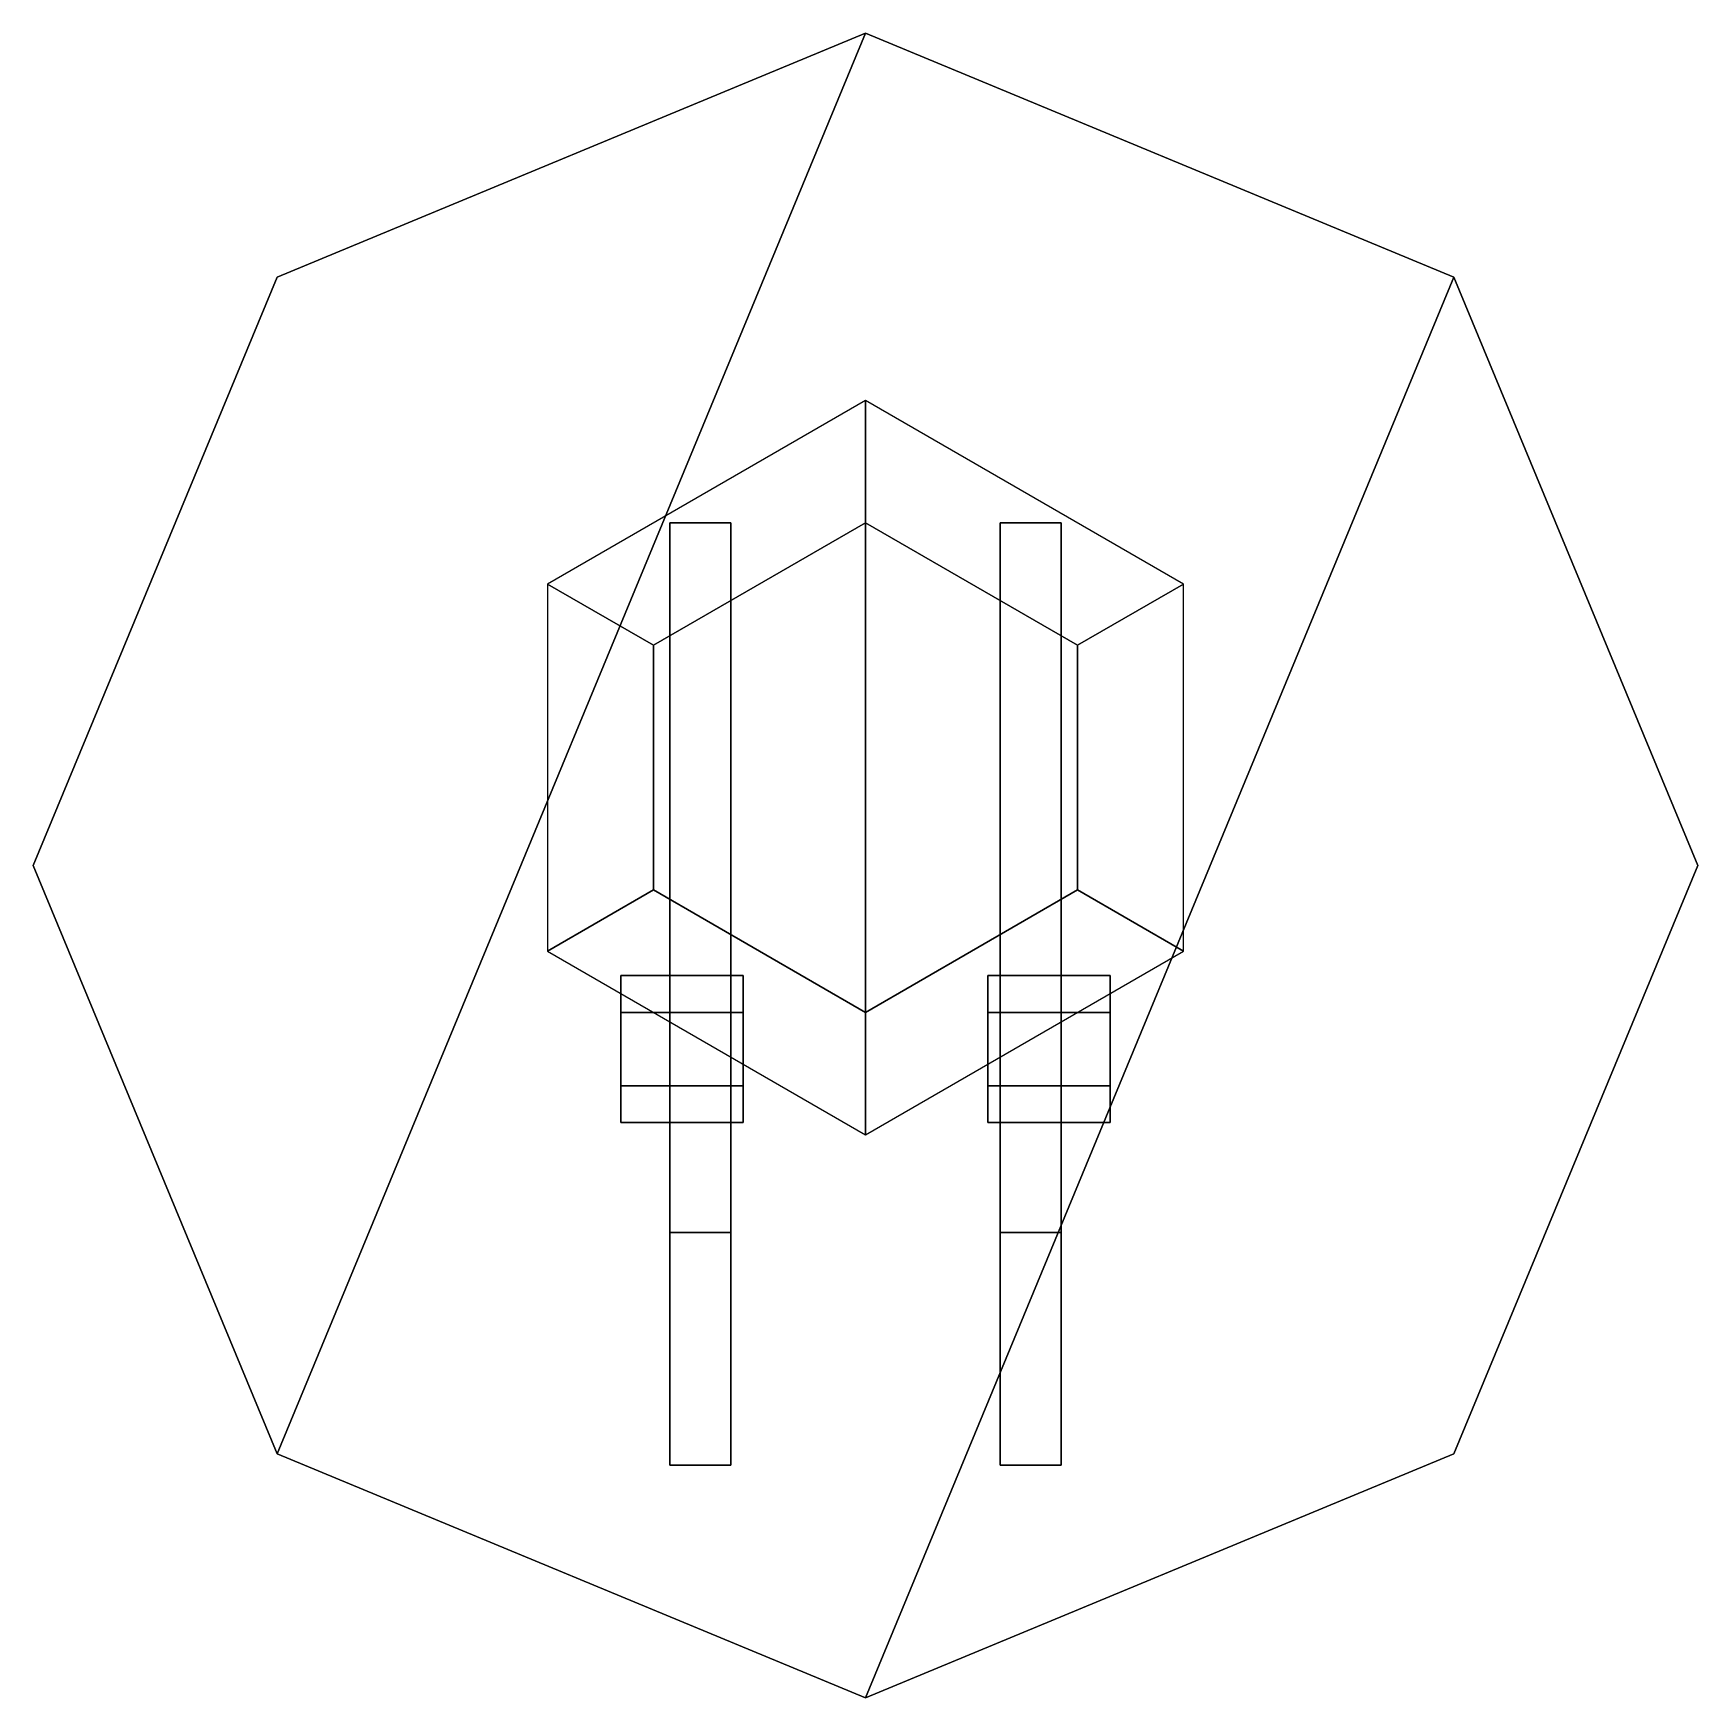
# Model space of a CAD drawing. Extents: x -0.68 to 0.68, y -0.68 to 0.68.
import ezdxf

# ---------------------------------------------------------------- set-up
doc = ezdxf.new("R2010")
doc.units = 0
doc.layers.add('TURRET', color=2, linetype='CONTINUOUS')

msp = doc.modelspace()

# ---------------------------------------------------------------- linework, layer by layer
at = {"layer": 'TURRET'}
for points in [[(-0.4808, 0.4808, 0.1), (-0.68, 0, 0.1), (-0.4808, -0.4808, 0.1), (0, 0.68, 0.1)], [(0, 0.68), (-0.4808, 0.4808), (-0.4808, 0.4808, 0.1), (0, 0.68, 0.1)], [(0, 0.68, 0.1), (-0.4808, -0.4808, 0.1), (0, -0.68, 0.1), (0.4808, 0.4808, 0.1)], [(0.4808, 0.4808), (0, 0.68), (0, 0.68, 0.1), (0.4808, 0.4808, 0.1)], [(-0.4808, 0.4808), (-0.68, 0), (-0.68, 0, 0.1), (-0.4808, 0.4808, 0.1)], [(0.4808, 0.4808, 0.1), (0, -0.68, 0.1), (0.4808, -0.4808, 0.1), (0.68, 0, 0.1)], [(0.68, 0), (0.4808, 0.4808), (0.4808, 0.4808, 0.1), (0.68, 0, 0.1)], [(0, 0.38, 0.1), (-0.2598, 0.23, 0.1), (-0.1732, 0.18, 0.81), (0, 0.28, 0.81)], [(0.2598, 0.23, 0.1), (0, 0.38, 0.1), (0, 0.28, 0.81), (0.1732, 0.18, 0.81)], [(-0.1732, 0.18, 0.81), (-0.1732, -0.02, 0.81), (0, -0.12, 0.81), (0, 0.28, 0.81)], [(-0.11, 0.28, 0.81), (-0.11, -0.49, 0.81), (-0.16, -0.49, 0.81), (-0.16, 0.28, 0.81)], [(-0.11, -0.09, 1.1), (-0.11, 0.28, 0.81), (-0.16, 0.28, 0.81), (-0.16, -0.09, 1.1)], [(-0.16, 0.28, 0.81), (-0.16, -0.49, 0.81), (-0.16, -0.3, 1.1), (-0.16, -0.09, 1.1)], [(-0.11, -0.3, 1.1), (-0.11, -0.49, 0.81), (-0.11, 0.28, 0.81), (-0.11, -0.09, 1.1)], [(0, 0.28, 0.81), (0, -0.12, 0.81), (0.1732, -0.02, 0.81), (0.1732, 0.18, 0.81)], [(0.11, 0.28, 0.81), (0.11, -0.49, 0.81), (0.11, -0.3, 1.1), (0.11, -0.09, 1.1)], [(0.16, -0.09, 1.1), (0.16, 0.28, 0.81), (0.11, 0.28, 0.81), (0.11, -0.09, 1.1)], [(0.16, 0.28, 0.81), (0.16, -0.49, 0.81), (0.11, -0.49, 0.81), (0.11, 0.28, 0.81)], [(0.16, -0.3, 1.1), (0.16, -0.49, 0.81), (0.16, 0.28, 0.81), (0.16, -0.09, 1.1)], [(-0.2598, 0.23, 0.1), (-0.2598, -0.07, 0.1), (-0.1732, -0.02, 0.81), (-0.1732, 0.18, 0.81)], [(0.2598, -0.07, 0.1), (0.2598, 0.23, 0.1), (0.1732, 0.18, 0.81), (0.1732, -0.02, 0.81)], [(-0.68, 0), (-0.4808, -0.4808), (-0.4808, -0.4808, 0.1), (-0.68, 0, 0.1)], [(0.4808, -0.4808), (0.68, 0), (0.68, 0, 0.1), (0.4808, -0.4808, 0.1)], [(-0.2598, -0.07, 0.1), (0, -0.22, 0.1), (0, -0.12, 0.81), (-0.1732, -0.02, 0.81)], [(0, -0.22, 0.1), (0.2598, -0.07, 0.1), (0.1732, -0.02, 0.81), (0, -0.12, 0.81)], [(-0.2, -0.18, 1.078), (-0.2, -0.12, 1.182), (-0.2, -0.09, 1.13), (-0.2, -0.12, 1.078)], [(-0.2, -0.09, 1.13), (-0.2, -0.12, 1.182), (-0.1, -0.12, 1.182), (-0.1, -0.09, 1.13)], [(-0.2, -0.12, 1.078), (-0.2, -0.09, 1.13), (-0.1, -0.09, 1.13), (-0.1, -0.12, 1.078)], [(-0.16, -0.09, 1.1), (-0.16, -0.3, 1.1), (-0.11, -0.3, 1.1), (-0.11, -0.09, 1.1)], [(0.2, -0.12, 1.182), (0.2, -0.09, 1.13), (0.1, -0.09, 1.13), (0.1, -0.12, 1.182)], [(0.2, -0.09, 1.13), (0.2, -0.12, 1.078), (0.1, -0.12, 1.078), (0.1, -0.09, 1.13)], [(0.11, -0.09, 1.1), (0.11, -0.3, 1.1), (0.16, -0.3, 1.1), (0.16, -0.09, 1.1)], [(0.2, -0.18, 1.182), (0.2, -0.12, 1.078), (0.2, -0.09, 1.13), (0.2, -0.12, 1.182)], [(-0.2, -0.21, 1.13), (-0.2, -0.18, 1.182), (-0.2, -0.12, 1.182), (-0.2, -0.18, 1.078)], [(-0.2, -0.12, 1.182), (-0.2, -0.18, 1.182), (-0.1, -0.18, 1.182), (-0.1, -0.12, 1.182)], [(-0.2, -0.18, 1.078), (-0.2, -0.12, 1.078), (-0.1, -0.12, 1.078), (-0.1, -0.18, 1.078)], [(0.2, -0.18, 1.182), (0.2, -0.12, 1.182), (0.1, -0.12, 1.182), (0.1, -0.18, 1.182)], [(0.2, -0.12, 1.078), (0.2, -0.18, 1.078), (0.1, -0.18, 1.078), (0.1, -0.12, 1.078)], [(0.2, -0.21, 1.13), (0.2, -0.18, 1.078), (0.2, -0.12, 1.078), (0.2, -0.18, 1.182)], [(-0.2, -0.18, 1.182), (-0.2, -0.21, 1.13), (-0.1, -0.21, 1.13), (-0.1, -0.18, 1.182)], [(-0.2, -0.21, 1.13), (-0.2, -0.18, 1.078), (-0.1, -0.18, 1.078), (-0.1, -0.21, 1.13)], [(0.2, -0.21, 1.13), (0.2, -0.18, 1.182), (0.1, -0.18, 1.182), (0.1, -0.21, 1.13)], [(0.2, -0.18, 1.078), (0.2, -0.21, 1.13), (0.1, -0.21, 1.13), (0.1, -0.18, 1.078)], [(-0.16, -0.3, 1.1), (-0.16, -0.49, 0.81), (-0.11, -0.49, 0.81), (-0.11, -0.3, 1.1)], [(0.11, -0.3, 1.1), (0.11, -0.49, 0.81), (0.16, -0.49, 0.81), (0.16, -0.3, 1.1)], [(-0.4808, -0.4808), (0, -0.68), (0, -0.68, 0.1), (-0.4808, -0.4808, 0.1)], [(0, -0.68), (0.4808, -0.4808), (0.4808, -0.4808, 0.1), (0, -0.68, 0.1)]]:
    msp.add_3dface(points, dxfattribs=at)

doc.saveas('drawing.dxf')
